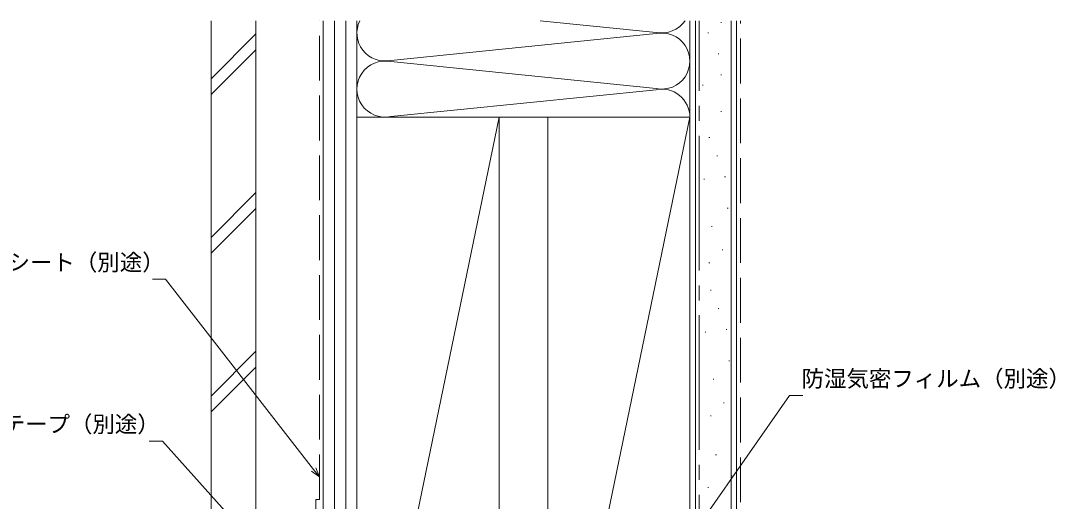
# Model space of a CAD drawing. Units: millimetres, scale not verified. Extents: x -495 to 495, y -800 to 801.
# Drawn here: x -327.4 to -50.8, y 470.4 to 598.9 of the extents above; entities that cross this region are included whole.
import ezdxf
from ezdxf.enums import TextEntityAlignment as Align

# ---------------------------------------------------------------- set-up
doc = ezdxf.new("R2010")
doc.units = ezdxf.units.MM
doc.header["$LTSCALE"] = 4
doc.linetypes.add('CHAIN2', pattern=[12, 9, -1, 1, -1])
doc.linetypes.add('DASHED3', pattern=[4, 3, -1])
doc.layers.add('0-2_YKK_ZWAK', color=6, linetype='Continuous', lineweight=9)
doc.layers.add('0-7_YSS_K', color=3, linetype='Continuous', lineweight=9)
doc.styles.add('ＭＳ ゴシック', font='')
doc.styles.get('ＭＳ ゴシック').set_extended_font_data('MS Gothic')

msp = doc.modelspace()

# ---------------------------------------------------------------- linework, layer by layer
at = {"layer": '0-2_YKK_ZWAK'}
for points in [[(-247.482, 476.864), (-249.047, 478.876), (-288.614, 529.742), (-292.164, 529.742)], [(-145.974, 464.127), (-144.514, 466.217), (-121.853, 498.653), (-118.303, 498.653)], [(-247.482, 439.49), (-249.18, 441.392), (-289.43, 486.478), (-292.98, 486.478)], [(-248.508, 479.296), (-247.482, 476.864), (-249.587, 478.457)]]:
    msp.add_lwpolyline(points, dxfattribs=at)
at = {"layer": '0-7_YSS_K'}
for p, q in [((-276.481, 598.878), (-276.481, 394.852)), ((-246.481, 389.086), (-246.481, 598.878)), ((-243.481, 389.086), (-243.481, 598.878)), ((-240.481, 389.086), (-240.481, 598.878)), ((-237.481, 598.878), (-237.481, 389.086)), ((-237.481, 573.086), (-237.481, 598.878)), ((-188.458, 598.878), (-157.513, 595.744)), ((-148.481, 573.086), (-148.481, 598.878)), ((-148.481, 598.878), (-148.481, 374.087)), ((-146.981, 374.087), (-146.981, 598.878)), ((-140.213, 598.406), (-140.013, 598.406)), ((-137.481, 374.087), (-137.481, 598.878)), ((-135.981, 598.878), (-135.981, 374.087)), ((-276.481, 583.343), (-264.481, 595.343)), ((-157.513, 595.428), (-228.45, 588.244)), ((-143.71, 595.608), (-143.51, 595.608)), ((-276.481, 579.1), (-264.481, 591.1)), ((-140.913, 590.013), (-140.713, 590.013)), ((-228.45, 587.928), (-157.513, 580.744)), ((-140.213, 584.419), (-140.013, 584.419)), ((-145.109, 581.621), (-144.909, 581.621)), ((-228.45, 573.244), (-157.513, 580.428)), ((-237.481, 573.086), (-148.481, 573.086)), ((-237.481, 573.086), (-237.481, 389.086)), ((-237.481, 389.086), (-199.481, 573.086)), ((-199.481, 573.086), (-237.481, 573.086)), ((-199.481, 389.086), (-199.481, 573.086)), ((-186.481, 573.086), (-186.481, 389.086)), ((-186.481, 389.086), (-148.481, 573.086)), ((-148.481, 573.086), (-186.481, 573.086)), ((-148.481, 389.086), (-148.481, 573.086)), ((-140.213, 574.628), (-140.013, 574.628)), ((-143.379, 567.652), (-143.179, 567.652)), ((-141.281, 562.756), (-141.081, 562.756)), ((-144.778, 556.462), (-144.578, 556.462)), ((-139.183, 557.162), (-138.983, 557.162)), ((-276.481, 540.916), (-264.481, 552.916)), ((-276.481, 536.674), (-264.481, 548.674)), ((-138.483, 548.769), (-138.283, 548.769)), ((-142.68, 543.874), (-142.48, 543.874)), ((-139.882, 537.579), (-139.682, 537.579)), ((-143.379, 534.083), (-143.179, 534.083)), ((-142.99, 526.804), (-142.79, 526.804)), ((-140.892, 521.908), (-140.692, 521.908)), ((-144.388, 515.614), (-144.188, 515.614)), ((-138.793, 516.313), (-138.593, 516.313)), ((-276.481, 498.49), (-264.481, 510.49)), ((-276.481, 494.247), (-264.481, 506.247)), ((-138.094, 507.921), (-137.894, 507.921)), ((-142.29, 503.026), (-142.09, 503.026)), ((-139.493, 496.731), (-139.293, 496.731)), ((-142.99, 493.235), (-142.79, 493.235)), ((-141.591, 482.744), (-141.391, 482.744)), ((-137.395, 477.149), (-137.195, 477.149)), ((-143.71, 474.033), (-143.51, 474.033))]:
    msp.add_line(p, q, dxfattribs=at)
at = {"layer": '0-7_YSS_K', "linetype": 'DASHED3'}
for p, q in [((-247.48, 470.852), (-247.48, 598.878)), ((-134.981, 374.087), (-134.981, 598.878)), ((-248.48, 470.852), (-247.48, 470.852))]:
    msp.add_line(p, q, dxfattribs=at)
at = {"layer": '0-7_YSS_K', "linetype": 'CHAIN2'}
msp.add_line((-145.981, 388.087), (-145.981, 598.878), dxfattribs=at)
at = {"layer": '0-7_YSS_K'}
msp.add_lwpolyline([(-264.481, 598.878), (-264.481, 394.852), (-276.481, 394.852)], dxfattribs=at)
at = {"layer": '0-7_YSS_K', "linetype": 'DASHED3'}
msp.add_lwpolyline([(-250.48, 411.087), (-248.48, 411.087), (-248.48, 470.852)], dxfattribs=at)
at = {"layer": '0-7_YSS_K'}
for centre, start, end in [((-229.981, 595.586), 153.96541, 281.78352), ((-155.981, 603.086), 258.21646, 325.86925), ((-155.981, 588.086), 258.21646, 101.78354), ((-229.981, 580.586), 78.21638, 281.78352), ((-155.981, 573.086), 0, 101.78354)]:
    msp.add_arc(centre, 7.5, start, end, dxfattribs=at)

# ---------------------------------------------------------------- texts
at = {"layer": '0-2_YKK_ZWAK', "style": 'ＭＳ ゴシック'}
for s, p in [('透湿防水シート（別途）', (-354.884, 530.742)), ('防湿気密フィルム（別途）', (-118.623, 499.653)), ('防水テープ（別途）', (-344.18, 487.478))]:
    msp.add_text(s, height=4.399, dxfattribs=at).set_placement(p, align=Align.BOTTOM_LEFT)

doc.saveas('drawing.dxf')
